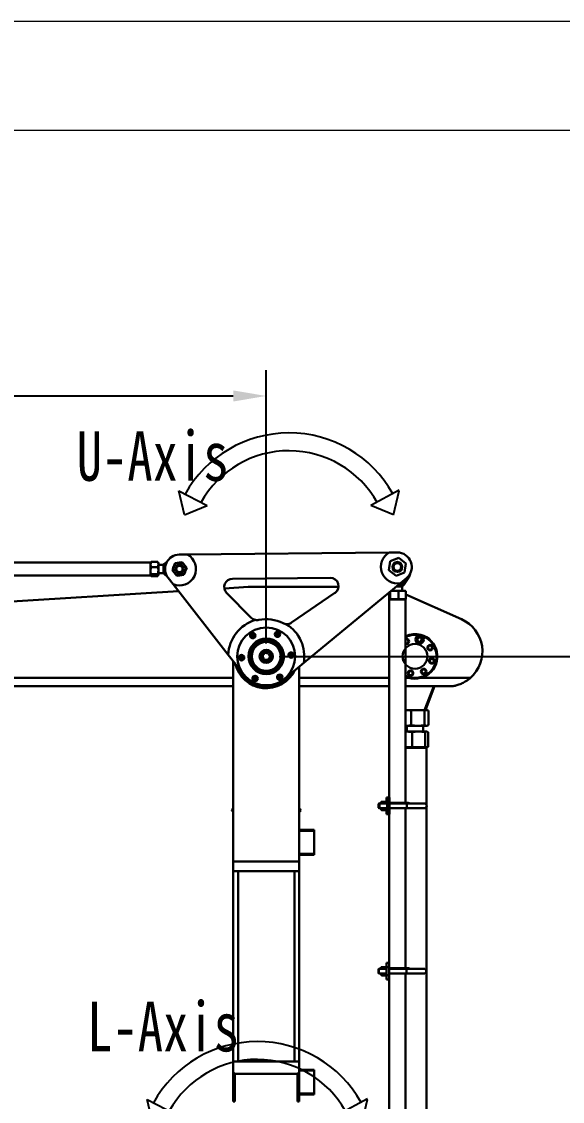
# Model space of a CAD drawing. Header units: millimetres. Extents: x 8 to 22425, y -1213 to 4973.
# Drawn here: x 2036 to 2690, y 3666 to 4973 of the extents above; entities that cross this region are included whole.
import ezdxf

# ---------------------------------------------------------------- set-up
doc = ezdxf.new("R2010")
doc.units = ezdxf.units.MM
doc.header["$PDSIZE"] = -1
doc.layers.add('文字层', color=7, linetype='Continuous', lineweight=25)
doc.styles.get("Standard").update_dxf_attribs({"font": 'hyswlongfangsong.ttf'})
doc.dimstyles.new('ISO-25', dxfattribs={"dimscale": 25, "dimtxt": 3.5, "dimasz": 1.6, "dimexe": 1.25, "dimexo": 0.625, "dimtad": 1, "dimdec": 0, "dimzin": 9, "dimdsep": 46, "dimtxsty": 'Standard', "dimcen": 2.5, "dimadec": 0, "dimazin": 2, "dimtfac": 1, "dimtdec": 0, "dimtofl": 0, "dimtmove": 0, "dimatfit": 3, "dimfxl": 1, "dimarcsym": 0})

# ---------------------------------------------------------------- blocks, each defined once
blk = doc.blocks.new('*D105')
at = {"color": 0, "lineweight": -2, "transparency": 16777216}
for p, q in [((1532.2, 4220.4), (1532.2, 4551.1)), ((2332.2, 4220.4), (2332.2, 4551.1)), ((1572.2, 4519.8), (2292.2, 4519.8))]:
    blk.add_line(p, q, dxfattribs=at)
at = {"color": 0, "transparency": 16777216}
for points in [[(1572.2, 4526.5), (1572.2, 4513.1), (1532.2, 4519.8)], [(2292.2, 4526.5), (2292.2, 4513.1), (2332.2, 4519.8)]]:
    blk.add_solid(points, dxfattribs=at)
at = {"layer": 'Defpoints', "color": 0, "transparency": 16777216}
for p in [(2332.2, 4519.8), (1532.2, 4204.8), (2332.2, 4204.8)]:
    blk.add_point(p, dxfattribs=at)
at = {"color": 0, "transparency": 16777216, "insert": (1932.2, 4579.2), "char_height": 87.5, "attachment_point": 5}
blk.add_mtext('800', dxfattribs=at)
blk = doc.blocks.new('*D106')
at = {"color": 0, "lineweight": -2, "transparency": 16777216}
for p, q in [((2347.9, 4204.8), (3100, 4204.8)), ((3068.7, 4164.8), (3068.7, 3504.8)), ((2347.9, 3464.8), (3100, 3464.8))]:
    blk.add_line(p, q, dxfattribs=at)
at = {"color": 0, "transparency": 16777216}
for points in [[(3062, 4164.8), (3075.4, 4164.8), (3068.7, 4204.8)], [(3062, 3504.8), (3075.4, 3504.8), (3068.7, 3464.8)]]:
    blk.add_solid(points, dxfattribs=at)
at = {"layer": 'Defpoints', "color": 0, "transparency": 16777216}
for p in [(2332.2, 4204.8), (2332.2, 3464.8), (3068.7, 3464.8)]:
    blk.add_point(p, dxfattribs=at)
at = {"color": 0, "transparency": 16777216, "insert": (3009.3, 3684.5), "char_height": 87.5, "attachment_point": 5, "rotation": 90}
blk.add_mtext('740', dxfattribs=at)
blk = doc.blocks.new('222')
for p, q in [((8104.5, 1227.3), (8097.8, 1256.3)), ((8097.8, 1256.3), (8132, 1238.6)), ((8364.4, 1257.1), (8330, 1238.6)), ((8357.5, 1227.3), (8364.2, 1256.3)), ((8104.5, 1227.3), (8132, 1238.6)), ((8357.5, 1227.3), (8330, 1238.6))]:
    blk.add_line(p, q)
for radius, end in [(143.8, 150.9432), (122.2, 150.6282)]:
    blk.add_arc((8231, 1182.6), radius, 29.2015, end)
blk = doc.blocks.new('*D160')
at = {"color": 0, "lineweight": -2, "transparency": 16777216}
for p, q in [((1471.3, 4440.6), (467.1, 4440.6)), ((498.3, 2852.8), (498.3, 4400.6)), ((2323.1, 2812.8), (467.1, 2812.8))]:
    blk.add_line(p, q, dxfattribs=at)
at = {"color": 0, "transparency": 16777216}
for points in [[(491.6, 4400.6), (505, 4400.6), (498.3, 4440.6)], [(491.6, 2852.8), (505, 2852.8), (498.3, 2812.8)]]:
    blk.add_solid(points, dxfattribs=at)
at = {"layer": 'Defpoints', "color": 0, "transparency": 16777216}
for p in [(498.3, 4440.6), (1486.9, 4440.6), (2338.7, 2812.8)]:
    blk.add_point(p, dxfattribs=at)
at = {"color": 0, "transparency": 16777216, "insert": (438.9, 3626.7), "char_height": 87.5, "attachment_point": 5, "rotation": 90}
blk.add_mtext('1628', dxfattribs=at)

msp = doc.modelspace()

# ---------------------------------------------------------------- linework, layer by layer
at = {"color": 0, "linetype": 'Continuous', "lineweight": 0}
msp.add_line((7136.2, 4972.7), (8.2, 4972.7), dxfattribs=at)
at = {"color": 0, "linetype": 'Continuous', "lineweight": 15}
msp.add_line((7004.6, 4841.1), (139.8, 4841.1), dxfattribs=at)
at = {"color": 161, "lineweight": 30, "true_color": 0x67adff}
for p, q in [((2217.3, 4325.4), (2217.2, 4325)), ((2217.2, 4325), (2217.3, 4324.9)), ((2218.3, 4325.9), (2218.5, 4325.7)), ((2218.5, 4325.7), (2218.5, 4325.6)), ((2219.7, 4326.4), (2219.3, 4326.5)), ((2219.7, 4326.3), (2219.7, 4326.4)), ((2236.8, 4328.1), (2227.1, 4328)), ((2481, 4330.4), (2236.8, 4328.1)), ((2490.7, 4330.5), (2481, 4330.4)), ((2492.5, 4323.8), (2482.3, 4319.8)), ((2501.1, 4317), (2492.5, 4323.8)), ((2192.2, 4318.5), (1547.2, 4318.5)), ((2192.2, 4318.5), (2192.2, 4302.5)), ((2192.4, 4318.4), (2192.2, 4318.1)), ((2201.1, 4319), (2192.9, 4319)), ((2201.1, 4312.7), (2192.9, 4312.7)), ((2201.5, 4318.4), (2201.1, 4319)), ((2201.7, 4318.1), (2201.6, 4318.4)), ((2201.7, 4318.1), (2201.7, 4315.8)), ((2201.7, 4315.8), (2201.7, 4308.5)), ((2207.7, 4315.5), (2201.7, 4315.5)), ((2207.7, 4315.5), (2207.7, 4305.5)), ((2207.8, 4315.6), (2207.8, 4305.4)), ((2482.3, 4319.8), (2480.6, 4309)), ((2499.4, 4306.2), (2501.1, 4317)), ((1547.2, 4302.5), (2192.2, 4302.5)), ((2192.2, 4302.9), (2192.4, 4302.6)), ((2192.2, 4302.5), (2192.2, 4302.5)), ((2201.1, 4304.2), (2192.9, 4304.2)), ((2201.1, 4302), (2192.9, 4302)), ((2201.6, 4302.6), (2201.7, 4302.9)), ((2201.7, 4308.5), (2201.7, 4303.1)), ((2207.7, 4305.5), (2201.7, 4305.5)), ((2201.7, 4303.1), (2201.7, 4302.9)), ((2213.5, 4299.7), (2219.4, 4292.1)), ((2291.3, 4298.6), (2409.6, 4299.7)), ((2480.6, 4309), (2489.2, 4302.1)), ((2489.2, 4302.1), (2499.4, 4306.2)), ((2494.5, 4293.3), (2502, 4299.5)), ((2219.4, 4292.1), (2286.3, 4206.7)), ((2281.5, 4287), (2310.5, 4288.8)), ((2310.5, 4288.8), (2419.7, 4288.8)), ((2377.5, 4196.8), (2494.5, 4293.3)), ((2484.8, 4285.3), (2484.8, 4284)), ((2489.9, 4289.5), (2496.8, 4289.5)), ((2490.1, 4289.6), (2496.9, 4289.6)), ((2496.3, 4294.8), (2500.1, 4294.8)), ((2496.5, 4294.9), (2500.3, 4294.9)), ((2496.8, 4289.5), (2496.8, 4284)), ((1537.2, 4241.2), (2226.1, 4283.6)), ((2314, 4251.6), (2284.3, 4281.6)), ((2415.3, 4281.5), (2362.7, 4245.6)), ((2480.8, 4274), (2480.8, 4282)), ((2481.3, 4274), (2480.8, 4273.5)), ((2482, 4274), (2480.8, 4274)), ((2480.8, 4273.5), (2480.8, 4034)), ((2495, 4273.5), (2480.8, 4273.5)), ((2482, 4274), (2482, 4283)), ((2492.1, 4274), (2482, 4274)), ((2487.1, 4284), (2482.6, 4283.5)), ((2483.2, 4284), (2487.1, 4284)), ((2492.1, 4283.5), (2487.1, 4284)), ((2496.5, 4284), (2492.1, 4283.5)), ((2492.1, 4274), (2492.1, 4283.5)), ((2500.9, 4274), (2492.1, 4274)), ((2495, 4273.5), (2500.8, 4273.5)), ((2500.9, 4283.5), (2496.5, 4284)), ((2496.5, 4284), (2500.3, 4284)), ((2500.8, 4273.5), (2500.3, 4274)), ((2500.4, 4283.9), (2500.9, 4283.5)), ((2500.8, 4027.6), (2500.8, 4273.5)), ((2500.9, 4274), (2500.9, 4283.5)), ((2500.9, 4279.7), (2568.5, 4249.6)), ((2343.3, 4222.2), (2343.1, 4221.9)), ((2515.9, 4227.3), (2514.8, 4224.7)), ((2514.8, 4224.7), (2516.6, 4222.4)), ((2518.8, 4227.7), (2515.9, 4227.3)), ((2516.6, 4222.4), (2519.4, 4222.8)), ((2520.5, 4225.4), (2518.8, 4227.7)), ((2519.4, 4222.8), (2520.5, 4225.4)), ((2286.3, 4206.7), (2304.7, 4183.2)), ((2330.5, 4209), (2327.7, 4205.4)), ((2335.1, 4208.4), (2330.5, 4209)), ((2336.8, 4204.1), (2335.1, 4208.4)), ((2292.2, 4199.1), (2292.2, 3956.8)), ((2311.9, 4200.9), (2312.3, 4200.9)), ((2327.7, 4205.4), (2329.4, 4201.2)), ((2329.4, 4201.2), (2334, 4200.5)), ((2334, 4200.5), (2336.8, 4204.1)), ((2354.5, 4177.8), (2377.5, 4196.8)), ((2372.2, 3999.8), (2372.2, 4192.4)), ((1547.2, 4178.8), (2292.2, 4178.8)), ((1591.1, 4168.8), (2292.2, 4168.8)), ((2372.2, 4178.8), (2480.8, 4178.8)), ((2372.2, 4168.8), (2480.8, 4168.8)), ((2500.8, 4178.8), (2505, 4178.8)), ((2500.8, 4168.8), (2557.7, 4168.8)), ((2519.5, 4178.8), (2579.2, 4178.8)), ((2523.7, 4139.8), (2534.8, 4168.8)), ((2535.9, 4168.8), (2524.7, 4139.8)), ((2500.8, 4139.7), (2501.8, 4139.8)), ((2523.7, 4139.8), (2500.8, 4139.8)), ((2507.5, 4139.2), (2515.5, 4139.8)), ((2507.5, 4139.2), (2507.5, 4121.4)), ((2515.5, 4139.8), (2523.5, 4139.2)), ((2523.5, 4139.2), (2525.9, 4139.8)), ((2523.5, 4139.2), (2523.5, 4121.4)), ((2524.7, 4139.8), (2523.7, 4139.8)), ((2525.9, 4139.8), (2524.7, 4139.8)), ((2525.9, 4139.8), (2528.3, 4139.2)), ((2526.5, 4139.8), (2525.9, 4139.8)), ((2527.2, 4139.6), (2526.5, 4139.8)), ((2528.3, 4139.2), (2528.3, 4121.4)), ((2501.8, 4120.8), (2500.8, 4120.9)), ((2501.8, 4120.8), (2500.8, 4120.8)), ((2515.5, 4120.8), (2501.8, 4120.8)), ((2502.2, 4120.8), (2502.2, 4113.8)), ((2515.5, 4120.8), (2507.5, 4121.4)), ((2523.5, 4121.4), (2515.5, 4120.8)), ((2525.9, 4120.8), (2515.5, 4120.8)), ((2522.2, 4113.8), (2522.2, 4120.8)), ((2525.9, 4120.8), (2523.5, 4121.4)), ((2528.3, 4121.4), (2525.9, 4120.8)), ((2526.5, 4120.8), (2525.9, 4120.8)), ((2526.5, 4120.8), (2527.2, 4121)), ((2500.8, 4113.6), (2502.5, 4113.8)), ((2500.8, 4113.8), (2502.5, 4113.8)), ((2516.4, 4113.8), (2502.5, 4113.8)), ((2508.6, 4113.2), (2516.4, 4113.8)), ((2508.6, 4113.2), (2508.6, 4095.4)), ((2516.4, 4113.8), (2524.3, 4113.2)), ((2526.1, 4113.8), (2516.4, 4113.8)), ((2524.3, 4113.2), (2526.1, 4113.8)), ((2524.3, 4113.2), (2524.3, 4095.4)), ((2526.1, 4113.8), (2528, 4113.2)), ((2526.5, 4113.8), (2526.1, 4113.8)), ((2526.9, 4113.7), (2526.5, 4113.8)), ((2528, 4113.2), (2528, 4095.4)), ((2502.5, 4094.8), (2500.8, 4094.9)), ((2502.5, 4094.8), (2500.8, 4094.8)), ((2526.2, 4094.3), (2500.8, 4094.3)), ((2516.4, 4094.8), (2502.5, 4094.8)), ((2516.4, 4094.8), (2508.6, 4095.4)), ((2524.3, 4095.4), (2516.4, 4094.8)), ((2526.1, 4094.8), (2516.4, 4094.8)), ((2526.1, 4094.8), (2524.3, 4095.4)), ((2526.2, 4094.3), (2525.7, 4094.8)), ((2528, 4095.4), (2526.1, 4094.8)), ((2526.5, 4094.8), (2526.1, 4094.8)), ((2526.2, 4024.3), (2526.2, 4094.3)), ((2526.5, 4094.8), (2526.9, 4094.9)), ((2468.7, 4027), (2468.1, 4026.4)), ((2469, 4027), (2468.4, 4026.4)), ((2469, 4027), (2468.7, 4027)), ((2478.4, 4027), (2469, 4027)), ((2470.6, 4027.8), (2469.9, 4027.2)), ((2477.9, 4027.8), (2470.6, 4027.8)), ((2471.8, 4028.3), (2471.3, 4028.7)), ((2477.3, 4029), (2471.7, 4029)), ((2471.7, 4027.8), (2471.8, 4028.3)), ((2477.3, 4028.3), (2471.8, 4028.3)), ((2477.3, 4029), (2477.7, 4028.7)), ((2477.3, 4028.3), (2477.4, 4027.8)), ((2477.7, 4034), (2478.4, 4034)), ((2478.4, 4034), (2481.4, 4034)), ((2478.5, 4029), (2478.5, 4019)), ((2481.5, 4029), (2478.5, 4029)), ((2481.5, 4029), (2481.5, 4019)), ((2490.9, 4027.8), (2481.5, 4027.8)), ((2502.4, 4027), (2481.5, 4027)), ((2490.9, 4027.8), (2490.9, 4027.8)), ((2523.3, 4027), (2502.4, 4027)), ((2526.2, 3575.3), (2526.2, 4023.7)), ((2292.2, 4017.3), (2290.5, 4018.3)), ((2374, 4018.3), (2372.2, 4017.3)), ((2468.1, 4021.6), (2468.7, 4021)), ((2468.4, 4021.6), (2469, 4021)), ((2468.7, 4021), (2469, 4021)), ((2469, 4021), (2478.4, 4021)), ((2477.3, 4018.9), (2471.8, 4018.9)), ((2477.3, 4018.9), (2477.7, 4019.3)), ((2477.7, 4019), (2477.7, 4019.3)), ((2478.4, 4014), (2477.7, 4014)), ((2481.4, 4014), (2478.4, 4014)), ((2478.5, 4019), (2481.5, 4019)), ((2480.8, 4014), (2480.8, 3827.8)), ((2481.5, 4021), (2502.4, 4021)), ((2500.8, 3827.6), (2500.8, 4021)), ((2502.4, 4021), (2523.3, 4021)), ((2372, 3999.8), (2372.2, 3999.8)), ((2372, 3999.8), (2372, 3956.8)), ((2372.2, 3994.8), (2390.2, 3994.8)), ((2372.2, 3993.8), (2372.2, 3994.8)), ((2390.2, 3993.8), (2372.2, 3993.8)), ((2372.2, 3993.8), (2372.2, 3965.8)), ((2390.2, 3994.8), (2390.2, 3993.8)), ((2390.2, 3993.8), (2390.2, 3965.8)), ((2372.2, 3964.8), (2372.2, 3965.8)), ((2372.2, 3965.8), (2390.2, 3965.8)), ((2390.2, 3964.8), (2372.2, 3964.8)), ((2390.2, 3965.8), (2390.2, 3964.8)), ((2292.2, 3956.8), (2372, 3956.8)), ((2292.2, 3944.8), (2292.2, 3956.8)), ((2372, 3944.8), (2372, 3956.8)), ((2372, 3944.8), (2292.2, 3944.8)), ((2292.2, 3944.8), (2292.2, 3714.8)), ((2298.2, 3944.8), (2298.2, 3714.8)), ((2366.2, 3944.8), (2366.2, 3714.8)), ((2372.2, 3944.8), (2372, 3944.8)), ((2372.2, 3944.8), (2372.2, 3714.8)), ((2470.5, 3827.8), (2469.8, 3827.2)), ((2477.8, 3827.8), (2470.5, 3827.8)), ((2470.5, 3827.8), (2470.5, 3827)), ((2471.9, 3828.3), (2471.4, 3828.7)), ((2471.4, 3827.8), (2471.4, 3828.7)), ((2471.8, 3827.8), (2471.9, 3828.3)), ((2477.4, 3829), (2471.9, 3829)), ((2477.4, 3828.3), (2471.9, 3828.3)), ((2477.4, 3829), (2477.8, 3828.7)), ((2477.4, 3828.3), (2477.5, 3827.8)), ((2477.8, 3829), (2477.8, 3834)), ((2477.8, 3834), (2480.8, 3834)), ((2480.8, 3829), (2477.8, 3829)), ((2477.8, 3829), (2477.8, 3819)), ((2480.8, 3834), (2480.8, 3834)), ((2480.8, 3829), (2480.8, 3819)), ((2490.8, 3827.8), (2480.8, 3827.8)), ((2490.8, 3827.8), (2490.8, 3827)), ((2468.5, 3827), (2467.8, 3826.4)), ((2467.8, 3826.4), (2467.8, 3821.6)), ((2467.8, 3821.6), (2468.5, 3821)), ((2477.8, 3827), (2468.5, 3827)), ((2468.5, 3827), (2468.5, 3821)), ((2468.5, 3821), (2477.8, 3821)), ((2469.8, 3827.2), (2469.8, 3827)), ((2477.4, 3818.9), (2471.9, 3818.9)), ((2477.4, 3818.9), (2477.8, 3819.3)), ((2477.8, 3814), (2477.8, 3819)), ((2477.8, 3819), (2480.8, 3819)), ((2480.8, 3824), (2480.8, 3827.3)), ((2480.8, 3827), (2480.8, 3827.3)), ((2501.8, 3827), (2480.8, 3827)), ((2480.8, 3824), (2480.8, 3820.7)), ((2480.8, 3821), (2501.8, 3821)), ((2480.8, 3821), (2480.8, 3614.5)), ((2480.8, 3821), (2480.8, 3820.7)), ((2480.8, 3821), (2480.8, 3820.7)), ((2500.8, 3614.5), (2500.8, 3821)), ((2501.8, 3827), (2501.8, 3821)), ((2480.8, 3814), (2477.8, 3814)), ((2480.8, 3814), (2480.8, 3814)), ((2292.2, 3701.8), (2292.2, 3714.8)), ((2292.2, 3714.8), (2372, 3714.8)), ((2372, 3714.8), (2372, 3701.6)), ((2372, 3714.8), (2372.2, 3714.8)), ((2292.2, 3666.4), (2292.2, 3701.8)), ((2292.2, 3701.8), (2294.2, 3699.8)), ((2294.2, 3699.8), (2294.2, 3666.4)), ((2370.2, 3699.8), (2294.2, 3699.8)), ((2370.2, 3699.8), (2372, 3701.6)), ((2370.2, 3666.4), (2370.2, 3699.8)), ((2372, 3701.6), (2372, 3674.8)), ((2372.2, 3703.8), (2372.2, 3704.8)), ((2372.2, 3704.8), (2390.2, 3704.8)), ((2390.2, 3703.8), (2372.2, 3703.8)), ((2372.2, 3703.8), (2372.2, 3675.8)), ((2390.2, 3704.8), (2390.2, 3703.8)), ((2390.2, 3703.8), (2390.2, 3675.8)), ((2372, 3674.8), (2372.2, 3674.8)), ((2372.2, 3675.8), (2390.2, 3675.8)), ((2372.2, 3674.8), (2372.2, 3675.8)), ((2372.2, 3674.8), (2372.2, 3666.4)), ((2390.2, 3674.8), (2372.2, 3674.8)), ((2390.2, 3675.8), (2390.2, 3674.8)), ((2294.2, 3666.4), (2292.2, 3666.4)), ((2370.2, 3666.4), (2372.2, 3666.4))]:
    msp.add_line(p, q, dxfattribs=at)
at = {"color": 161, "lineweight": 30, "true_color": 0x67adff, "flags": 128}
for points in [[(2217.2, 4325), (2217.3, 4325.1), (2217.6, 4325.2), (2218, 4325.5), (2218.5, 4325.7)], [(2217.3, 4325.4), (2217.4, 4325.4), (2217.6, 4325.5), (2217.9, 4325.7), (2218.3, 4325.9)], [(2218.3, 4325.9), (2218.7, 4326.2), (2219, 4326.3), (2219.2, 4326.5), (2219.3, 4326.5)], [(2218.5, 4325.7), (2218.9, 4326), (2219.3, 4326.2), (2219.6, 4326.4), (2219.7, 4326.4)], [(2487.1, 4284), (2488.2, 4284), (2489.4, 4284), (2490.7, 4284), (2491.9, 4284), (2493.1, 4284), (2494.3, 4284), (2495.5, 4284), (2496.5, 4284)], [(2318, 4231.2), (2316.3, 4230.2), (2313.8, 4228.5)], [(2319.1, 4220.7), (2319.2, 4220.6), (2319.3, 4220.5), (2319.4, 4220.3), (2319.5, 4220.2), (2319.6, 4220.1), (2319.7, 4219.9), (2319.9, 4219.8), (2320, 4219.6)], [(2320.8, 4218.7), (2320.7, 4218.8), (2320.6, 4218.9), (2320.5, 4219), (2320.3, 4219.2), (2320.2, 4219.3), (2320.1, 4219.5), (2320, 4219.6)], [(2320.6, 4221.9), (2320.7, 4221.7), (2320.8, 4221.6), (2320.8, 4221.6)], [(2323.1, 4223.3), (2323.2, 4223.2), (2323.2, 4223), (2323.3, 4222.9), (2323.4, 4222.7), (2323.5, 4222.6), (2323.6, 4222.4), (2323.6, 4222.2), (2323.7, 4222)], [(2324.3, 4220.9), (2324.2, 4221.1), (2324.1, 4221.2), (2324.1, 4221.4), (2324, 4221.5), (2323.9, 4221.7), (2323.8, 4221.9), (2323.7, 4222)], [(2325.9, 4221.4), (2325.8, 4221.6), (2325.8, 4221.6)], [(2327.6, 4224.9), (2327.7, 4224.8), (2327.7, 4224.6), (2327.7, 4224.5), (2327.8, 4224.3), (2327.8, 4224.1), (2327.9, 4223.9), (2327.9, 4223.7), (2327.9, 4223.5)], [(2328.2, 4222.3), (2328.2, 4222.5), (2328.2, 4222.6), (2328.1, 4222.8), (2328.1, 4223), (2328, 4223.2), (2328, 4223.4), (2327.9, 4223.5)], [(2332.4, 4225.4), (2332.4, 4225.3), (2332.4, 4225.1), (2332.4, 4225), (2332.4, 4224.8), (2332.4, 4224.6), (2332.4, 4224.4), (2332.4, 4224.2), (2332.4, 4224)], [(2332.4, 4222.8), (2332.4, 4222.9), (2332.4, 4223.1), (2332.4, 4223.3), (2332.4, 4223.5), (2332.4, 4223.6), (2332.4, 4223.8), (2332.4, 4224)], [(2334.3, 4225.3), (2334.3, 4225.2), (2334.3, 4225), (2334.3, 4225)], [(2336.5, 4222.3), (2336.6, 4222.4), (2336.6, 4222.6), (2336.6, 4222.7), (2336.7, 4222.9), (2336.7, 4223.1), (2336.8, 4223.3), (2336.8, 4223.5)], [(2337.2, 4224.8), (2337.1, 4224.7), (2337.1, 4224.5), (2337, 4224.4), (2337, 4224.2), (2337, 4224), (2336.9, 4223.8), (2336.9, 4223.7), (2336.8, 4223.5)], [(2340.4, 4220.8), (2340.5, 4220.9), (2340.6, 4221.1), (2340.7, 4221.2), (2340.8, 4221.4), (2340.8, 4221.6), (2340.9, 4221.7), (2341, 4221.9)], [(2341.7, 4223.2), (2341.6, 4223), (2341.5, 4222.9), (2341.4, 4222.7), (2341.4, 4222.6), (2341.3, 4222.4), (2341.2, 4222.3), (2341.1, 4222.1), (2341, 4221.9)], [(2343.9, 4218.5), (2344, 4218.6), (2344.1, 4218.7), (2344.2, 4218.9), (2344.4, 4219), (2344.5, 4219.1), (2344.6, 4219.3), (2344.7, 4219.4)], [(2345.6, 4220.5), (2345.5, 4220.4), (2345.4, 4220.3), (2345.3, 4220.1), (2345.2, 4220), (2345.1, 4219.9), (2345, 4219.7), (2344.9, 4219.6), (2344.7, 4219.4)], [(2311.9, 4208.5), (2312.1, 4208.5), (2312.2, 4208.5), (2312.4, 4208.4), (2312.6, 4208.4), (2312.7, 4208.4), (2312.9, 4208.3), (2313.1, 4208.3), (2313.3, 4208.3)], [(2313.3, 4213.1), (2313.5, 4213), (2313.6, 4213), (2313.8, 4212.9), (2313.9, 4212.8), (2314.1, 4212.8), (2314.3, 4212.7), (2314.4, 4212.6), (2314.6, 4212.5)], [(2314.5, 4208), (2314.4, 4208.1), (2314.2, 4208.1), (2314.1, 4208.1), (2313.9, 4208.2), (2313.7, 4208.2), (2313.5, 4208.2), (2313.3, 4208.3)], [(2315.8, 4212), (2315.6, 4212.1), (2315.5, 4212.2), (2315.3, 4212.2), (2315.2, 4212.3), (2315, 4212.4), (2314.8, 4212.5), (2314.6, 4212.5)], [(2315.8, 4217.2), (2315.9, 4217.2), (2316, 4217.1), (2316.1, 4217), (2316.3, 4216.8), (2316.4, 4216.7), (2316.6, 4216.6), (2316.7, 4216.5), (2316.9, 4216.4)], [(2317.9, 4215.6), (2317.8, 4215.7), (2317.6, 4215.8), (2317.5, 4215.9), (2317.3, 4216), (2317.2, 4216.2), (2317, 4216.3), (2316.9, 4216.4)], [(2348.9, 4217), (2348.8, 4216.9), (2348.7, 4216.8), (2348.5, 4216.7), (2348.4, 4216.6), (2348.2, 4216.5), (2348.1, 4216.4), (2347.9, 4216.3), (2347.8, 4216.2)], [(2348.8, 4211.8), (2349, 4211.8), (2349.1, 4211.9), (2349.3, 4212), (2349.4, 4212), (2349.6, 4212.1), (2349.8, 4212.2), (2350, 4212.3)], [(2350, 4215.4), (2349.9, 4215.3), (2349.7, 4215.2), (2349.7, 4215.2)], [(2351.3, 4212.8), (2351.1, 4212.8), (2351, 4212.7), (2350.8, 4212.6), (2350.7, 4212.6), (2350.5, 4212.5), (2350.3, 4212.4), (2350.2, 4212.3), (2350, 4212.3)], [(2350, 4207.8), (2350.1, 4207.8), (2350.3, 4207.8), (2350.5, 4207.8), (2350.7, 4207.9), (2350.8, 4207.9), (2351, 4207.9), (2351.2, 4208)], [(2352.6, 4208.2), (2352.5, 4208.2), (2352.3, 4208.2), (2352.1, 4208.1), (2352, 4208.1), (2351.8, 4208.1), (2351.6, 4208), (2351.4, 4208), (2351.2, 4208)], [(2352.9, 4206.3), (2352.7, 4206.3), (2352.5, 4206.3), (2352.5, 4206.3)], [(2362.2, 4203.9), (2362.2, 4207), (2362, 4208.9)], [(2302.3, 4205.7), (2302.3, 4202.6), (2302.5, 4200.7)], [(2311.6, 4205.7), (2311.7, 4205.7), (2311.9, 4205.6), (2312, 4205.6)], [(2311.6, 4203.7), (2311.8, 4203.7), (2311.9, 4203.7), (2312.1, 4203.8), (2312.3, 4203.8), (2312.4, 4203.8), (2312.6, 4203.8), (2312.8, 4203.8), (2313, 4203.8)], [(2312.4, 4199), (2312.5, 4199), (2312.7, 4199.1), (2312.9, 4199.1), (2313, 4199.2), (2313.2, 4199.2), (2313.4, 4199.3), (2313.6, 4199.3), (2313.8, 4199.4)], [(2314.3, 4203.9), (2314.1, 4203.9), (2314, 4203.9), (2313.8, 4203.8), (2313.6, 4203.8), (2313.4, 4203.8), (2313.2, 4203.8), (2313, 4203.8)], [(2313.4, 4196.3), (2313.5, 4196.4), (2313.7, 4196.4), (2313.7, 4196.5)], [(2315, 4199.7), (2314.8, 4199.7), (2314.7, 4199.7), (2314.5, 4199.6), (2314.3, 4199.6), (2314.1, 4199.5), (2313.9, 4199.5), (2313.8, 4199.4)], [(2314.4, 4205.5), (2314.3, 4205.5), (2314.3, 4205.5)], [(2314.3, 4194.6), (2314.4, 4194.7), (2314.5, 4194.7), (2314.7, 4194.8), (2314.8, 4194.9), (2315, 4195), (2315.2, 4195.1), (2315.3, 4195.2), (2315.5, 4195.3)], [(2316.6, 4195.9), (2316.5, 4195.8), (2316.3, 4195.7), (2316.2, 4195.7), (2316, 4195.6), (2315.8, 4195.5), (2315.7, 4195.4), (2315.5, 4195.3)], [(2347.8, 4195.7), (2347.9, 4195.6), (2348, 4195.5), (2348.2, 4195.4), (2348.3, 4195.3), (2348.5, 4195.2), (2348.7, 4195.1), (2348.8, 4195)], [(2350.1, 4194.3), (2349.9, 4194.4), (2349.8, 4194.5), (2349.6, 4194.5), (2349.5, 4194.6), (2349.3, 4194.7), (2349.2, 4194.8), (2349, 4194.9), (2348.8, 4195)], [(2349.4, 4199.5), (2349.6, 4199.4), (2349.7, 4199.4), (2349.9, 4199.3), (2350.1, 4199.3), (2350.3, 4199.2), (2350.5, 4199.2), (2350.6, 4199.1)], [(2350.2, 4203.6), (2350.3, 4203.6), (2350.5, 4203.6), (2350.7, 4203.6), (2350.9, 4203.5), (2351.1, 4203.5), (2351.3, 4203.5), (2351.4, 4203.5)], [(2352, 4198.7), (2351.9, 4198.7), (2351.7, 4198.8), (2351.5, 4198.8), (2351.4, 4198.9), (2351.2, 4198.9), (2351, 4199), (2350.8, 4199.1), (2350.6, 4199.1)], [(2352.9, 4203.4), (2352.7, 4203.4), (2352.6, 4203.4), (2352.4, 4203.4), (2352.2, 4203.5), (2352, 4203.5), (2351.8, 4203.5), (2351.6, 4203.5), (2351.4, 4203.5)], [(2352.6, 4201.5), (2352.5, 4201.5), (2352.3, 4201.5), (2352.3, 4201.6)], [(2317.1, 4190.7), (2317.2, 4190.8), (2317.3, 4190.9), (2317.5, 4191), (2317.6, 4191.2), (2317.7, 4191.3), (2317.9, 4191.4), (2318, 4191.5), (2318.1, 4191.7)], [(2319.1, 4192.5), (2318.9, 4192.4), (2318.8, 4192.3), (2318.7, 4192.2), (2318.6, 4192.1), (2318.4, 4191.9), (2318.3, 4191.8), (2318.1, 4191.7)], [(2320.8, 4187.6), (2320.8, 4187.7), (2320.9, 4187.9), (2321, 4188), (2321.1, 4188.1), (2321.2, 4188.3), (2321.3, 4188.5), (2321.4, 4188.6), (2321.5, 4188.8)], [(2322.2, 4189.8), (2322.2, 4189.7), (2322.1, 4189.6), (2322, 4189.4), (2321.9, 4189.3), (2321.8, 4189.1), (2321.6, 4188.9), (2321.5, 4188.8)], [(2323.2, 4186.2), (2323.3, 4186.3), (2323.4, 4186.4), (2323.4, 4186.5)], [(2325, 4185.4), (2325.1, 4185.6), (2325.1, 4185.7), (2325.2, 4185.9), (2325.3, 4186), (2325.3, 4186.2), (2325.4, 4186.4), (2325.5, 4186.6), (2325.5, 4186.7)], [(2326, 4187.9), (2325.9, 4187.8), (2325.8, 4187.6), (2325.8, 4187.4), (2325.7, 4187.3), (2325.7, 4187.1), (2325.6, 4186.9), (2325.5, 4186.7)], [(2329.7, 4184.3), (2329.7, 4184.4), (2329.7, 4184.6), (2329.7, 4184.7), (2329.8, 4184.9), (2329.8, 4185.1), (2329.8, 4185.3), (2329.8, 4185.5), (2329.9, 4185.7)], [(2330, 4186.9), (2330, 4186.8), (2330, 4186.6), (2330, 4186.4), (2329.9, 4186.2), (2329.9, 4186.1), (2329.9, 4185.9), (2329.9, 4185.7)], [(2334.2, 4186.9), (2334.2, 4186.7), (2334.2, 4186.6), (2334.2, 4186.4), (2334.3, 4186.2), (2334.3, 4186), (2334.3, 4185.8), (2334.3, 4185.6)], [(2334.5, 4184.2), (2334.5, 4184.4), (2334.4, 4184.5), (2334.4, 4184.7), (2334.4, 4184.9), (2334.4, 4185.1), (2334.4, 4185.3), (2334.4, 4185.4), (2334.3, 4185.6)], [(2337.3, 4184.7), (2337.3, 4184.9), (2337.2, 4185), (2337.2, 4185.1)], [(2338.3, 4187.8), (2338.3, 4187.7), (2338.4, 4187.5), (2338.4, 4187.4), (2338.5, 4187.2), (2338.6, 4187), (2338.6, 4186.8), (2338.7, 4186.6)], [(2339.2, 4185.3), (2339.1, 4185.4), (2339.1, 4185.6), (2339, 4185.8), (2338.9, 4185.9), (2338.9, 4186.1), (2338.8, 4186.3), (2338.8, 4186.5), (2338.7, 4186.6)], [(2342, 4189.7), (2342.1, 4189.5), (2342.2, 4189.4), (2342.3, 4189.2), (2342.4, 4189.1), (2342.5, 4188.9), (2342.6, 4188.8), (2342.7, 4188.6)], [(2343.5, 4187.4), (2343.4, 4187.5), (2343.3, 4187.7), (2343.2, 4187.8), (2343.1, 4188), (2343, 4188.1), (2342.9, 4188.3), (2342.8, 4188.5), (2342.7, 4188.6)], [(2345.2, 4192.3), (2345.3, 4192.2), (2345.5, 4192.1), (2345.6, 4192), (2345.7, 4191.9), (2345.9, 4191.7), (2346, 4191.6), (2346.1, 4191.5)], [(2345.8, 4189.2), (2345.7, 4189.3), (2345.6, 4189.4), (2345.5, 4189.4)], [(2347.2, 4190.5), (2347.1, 4190.6), (2346.9, 4190.7), (2346.8, 4190.8), (2346.7, 4190.9), (2346.6, 4191.1), (2346.4, 4191.2), (2346.3, 4191.3), (2346.1, 4191.5)], [(2346.5, 4178.4), (2348.2, 4179.4), (2350.6, 4181.1)], [(2349, 4192.7), (2348.9, 4192.8), (2348.8, 4192.9), (2348.7, 4192.9)], [(2468.1, 4021.6), (2468.1, 4021.8), (2468.1, 4022.3), (2468.1, 4023.1), (2468.1, 4024), (2468.1, 4024.9), (2468.1, 4025.7), (2468.1, 4026.2), (2468.1, 4026.4), (2468.1, 4026.2), (2468.1, 4025.7), (2468.1, 4024.9), (2468.1, 4024), (2468.1, 4023.1), (2468.1, 4022.3), (2468.1, 4021.8), (2468.1, 4021.6)], [(2468.4, 4026.4), (2468.4, 4026.2), (2468.4, 4025.7), (2468.4, 4024.9), (2468.4, 4024), (2468.4, 4023.1), (2468.4, 4022.3), (2468.4, 4021.8), (2468.4, 4021.6), (2468.4, 4021.8), (2468.4, 4022.3), (2468.4, 4023.1), (2468.4, 4024), (2468.4, 4024.9), (2468.4, 4025.7), (2468.4, 4026.2), (2468.4, 4026.4)], [(2468.7, 4026.7), (2468.7, 4026.8), (2468.7, 4027), (2468.7, 4027)], [(2469, 4027), (2469, 4026.8), (2469.1, 4026.3), (2469.1, 4025.5), (2469.1, 4024.5), (2469.1, 4023.5), (2469.1, 4022.5), (2469.1, 4021.7), (2469, 4021.2), (2469, 4021), (2469, 4021)], [(2469.9, 4027), (2469.9, 4027.2), (2470, 4027), (2470, 4027)], [(2471.3, 4028.7), (2471.3, 4028.7), (2471.3, 4028.7), (2471.3, 4028.6), (2471.3, 4028.4), (2471.3, 4028.1), (2471.3, 4027.8)], [(2478.1, 4027), (2478.1, 4027), (2478.1, 4027.3), (2478.1, 4027.2), (2478.1, 4027)], [(2478.4, 4027), (2478.4, 4027), (2478.4, 4027.3), (2478.4, 4027.2), (2478.4, 4026.7), (2478.4, 4026), (2478.4, 4025.1), (2478.4, 4024)], [(2478.4, 4024), (2478.4, 4022.9), (2478.4, 4022), (2478.4, 4021.2), (2478.4, 4020.8), (2478.4, 4020.7), (2478.4, 4021), (2478.4, 4021)], [(2290.5, 4018.3), (2290.6, 4018.4), (2290.7, 4018.7), (2291, 4019.2), (2291.4, 4019.8), (2291.8, 4020.6), (2292.2, 4021.3)], [(2372.2, 4021.3), (2372.6, 4020.6), (2373.1, 4019.8), (2373.5, 4019.2), (2373.7, 4018.7), (2373.9, 4018.4), (2374, 4018.3)], [(2468.7, 4021), (2468.7, 4021.2), (2468.7, 4021.3)], [(2471.3, 4019.3), (2471.3, 4019.3), (2471.3, 4019.3), (2471.3, 4019.4), (2471.4, 4019.6), (2471.4, 4019.9), (2471.4, 4020.2), (2471.4, 4020.6), (2471.4, 4021)], [(2477.8, 4021), (2477.8, 4020.6), (2477.8, 4020.2), (2477.8, 4019.9), (2477.8, 4019.6), (2477.7, 4019.4), (2477.7, 4019.3), (2477.7, 4019.3), (2477.7, 4019.3)], [(2478, 4021), (2477.9, 4020.8), (2477.9, 4020.7), (2477.9, 4021), (2477.9, 4021)], [(2478.1, 4021), (2478.1, 4020.8), (2478.1, 4020.7), (2478.1, 4021), (2478.1, 4021)], [(2480.8, 3834), (2480.8, 3833.9), (2480.8, 3833.6), (2480.8, 3833.1), (2480.8, 3832.5), (2480.8, 3831.8), (2480.8, 3830.9), (2480.8, 3830), (2480.8, 3829)], [(2471.4, 3819.3), (2471.4, 3819.3), (2471.4, 3819.3), (2471.4, 3819.4), (2471.4, 3819.6), (2471.4, 3819.9), (2471.4, 3820.2), (2471.4, 3820.6), (2471.4, 3821)], [(2480.8, 3819), (2480.8, 3818), (2480.8, 3817.1), (2480.8, 3816.2), (2480.8, 3815.5), (2480.8, 3814.8), (2480.8, 3814.4), (2480.8, 3814.1), (2480.8, 3814)], [(2522.8, 3827), (2522.7, 3827), (2522.1, 3827), (2521.2, 3827), (2520, 3827), (2518.5, 3827), (2516.7, 3827), (2514.6, 3827), (2512.3, 3827), (2509.9, 3827), (2507.3, 3827), (2504.6, 3827), (2501.8, 3827)], [(2501.8, 3821), (2504.6, 3821), (2507.3, 3821), (2509.9, 3821), (2512.3, 3821), (2514.6, 3821), (2516.7, 3821), (2518.5, 3821), (2520, 3821), (2521.2, 3821), (2522.1, 3821), (2522.7, 3821), (2522.8, 3821)]]:
    msp.add_lwpolyline(points, dxfattribs=at)
at = {"color": 161, "lineweight": 30, "true_color": 0x67adff}
for centre, radius in [((2227.2, 4310.5), 5), ((2227.2, 4310.5), 3.8), ((2490.8, 4313), 6), ((2490.8, 4313), 5.05), ((2490.8, 4313), 4.6), ((2332.2, 4204.8), 35), ((2315.9, 4229.9), 3.25), ((2315.9, 4229.9), 2.5), ((2345.8, 4231.5), 3.25), ((2345.8, 4231.5), 2.5), ((2332.2, 4204.8), 21.5), ((2332.2, 4204.8), 18), ((2332.2, 4204.8), 17.5), ((2512.2, 4204.8), 15), ((2517.7, 4225.1), 5), ((2517.7, 4225.1), 4.02), ((2302.3, 4203.2), 3.25), ((2332.2, 4204.8), 8), ((2332.2, 4204.8), 6.43), ((2362.2, 4206.4), 3.25), ((2362.2, 4206.4), 2.5), ((2530.4, 4215.3), 3.3), ((2530.4, 4215.3), 2.5), ((2302.3, 4203.2), 2.5), ((2532.5, 4199.3), 3.3), ((2532.5, 4199.3), 2.5), ((2318.7, 4178), 3.25), ((2318.7, 4178), 2.5), ((2348.6, 4179.6), 3.25), ((2348.6, 4179.6), 2.5), ((2506.8, 4184.5), 3.3), ((2506.8, 4184.5), 2.5), ((2522.7, 4186.6), 3.3), ((2522.7, 4186.6), 2.5)]:
    msp.add_circle(centre, radius, dxfattribs=at)
for centre, radius, start, end in [((2227.2, 4310.5), 17.5, 90.5418, 218.0598), ((2227.2, 4310.5), 20, 247.0148, 61.5867), ((2490.8, 4313), 20, 119.4968, 280.5792), ((2490.8, 4313), 17.5, 309.5342, 90.5418), ((2207.7, 4315.7), 0.2, 270, 316.0601), ((2227.2, 4310.5), 7.62, 157.9097, 217.9097), ((2227.2, 4310.5), 7.62, 97.9097, 157.9097), ((2227.2, 4310.5), 7.62, 37.9097, 97.9097), ((2227.2, 4310.5), 7.62, 337.9097, 37.9097), ((2207.7, 4305.3), 0.2, 43.9399, 90), ((2227.2, 4310.5), 7.62, 217.9097, 277.9097), ((2227.2, 4310.5), 7.62, 277.9097, 337.9097), ((2291.4, 4288.6), 10, 90.5418, 224.8047), ((2409.7, 4289.7), 10, 304.3047, 90.5418), ((2497, 4289.5), 0.2, 134.7155, 179.9998), ((2499.9, 4294.5), 0.289, 357.3399, 60.6292), ((2502, 4296.9), 2.62, 229.8469, 233.9924), ((2332.2, 4204.8), 46, 106.6348, 177.6007), ((2321.1, 4258.6), 10, 224.8047, 258.1986), ((2321.1, 4258.6), 10, 258.1986, 281.668), ((2332.2, 4204.8), 45, 63.1252, 101.668), ((2357.1, 4253.8), 10, 266.5946, 304.3047), ((2551.2, 4210.8), 42.5, 311.1542, 66), ((2332.2, 4204.8), 30, 58.285, 67.8371), ((2357.1, 4253.8), 10, 243.1252, 266.5946), ((2332.2, 4204.8), 46, 349.9933, 58.1584), ((2332.2, 4204.8), 20.7, 46.2265, 226.2265), ((2332.2, 4204.8), 20.7, 226.2265, 46.2265), ((2320, 4219.6), 2.13, 180.0654, 258.1929), ((2320, 4219.6), 2.13, 1.8366, 79.0542), ((2323.7, 4222), 2.13, 166.7321, 244.8596), ((2323.7, 4222), 2.13, 348.5032, 65.7209), ((2439.5, 4267.6), 122.6, 200.7865, 200.956), ((2327.9, 4223.5), 2.12, 153.3987, 231.5263), ((2327.9, 4223.5), 2.13, 335.1699, 52.3875), ((2341, 4226.6), 11.6, 186.6586, 188.4511), ((2332.4, 4224), 2.12, 140.0654, 218.1929), ((2332.4, 4224), 2.13, 321.8366, 39.0542), ((2336.8, 4223.5), 2.13, 126.7321, 204.8596), ((2336.8, 4223.5), 2.13, 308.5032, 25.7209), ((2207.1, 4269.8), 139.5, 340.8176, 340.9666), ((2341, 4221.9), 2.12, 113.3987, 191.5263), ((2341, 4221.9), 2.13, 295.1699, 12.3875), ((2344.7, 4219.4), 2.13, 100.0654, 178.1929), ((2344.7, 4219.4), 2.13, 281.8366, 359.0542), ((2512.2, 4204.8), 27, 75, 114.9708), ((2512.2, 4204.8), 27, 245.0289, 75), ((2512.2, 4204.8), 26, 75, 116.0014), ((2512.2, 4204.8), 26, 243.9983, 75), ((2501.7, 4223), 3.3, 345, 105.7947), ((2501.7, 4223), 2.5, 0, 111.0568), ((2501.7, 4223), 2.5, 248.9429, 0), ((2501.7, 4223), 3.3, 254.205, 345), ((2313.3, 4208.3), 2.13, 220.0654, 298.1929), ((2313.3, 4208.3), 2.13, 41.8366, 119.0542), ((2397.1, 4509.5), 310.9, 254.1764, 254.2432), ((2314.6, 4212.5), 2.13, 206.7321, 284.8596), ((2314.6, 4212.5), 2.13, 28.5032, 105.7209), ((2396.7, 4362.7), 169.3, 240.8474, 240.9702), ((2316.9, 4216.4), 2.12, 193.3987, 271.5263), ((2316.9, 4216.4), 2.13, 15.1699, 92.3875), ((2269, 4166.1), 71.2, 47.3853, 47.6771), ((2347.8, 4216.2), 2.13, 86.7321, 164.8596), ((2368.6, 4196.8), 31, 133.8926, 134.5626), ((2208.4, 4405.4), 235.1, 306.0663, 306.3709), ((2347.8, 4216.2), 2.12, 268.5032, 345.7209), ((2350, 4212.3), 2.12, 73.3987, 151.5263), ((2350, 4212.3), 2.13, 255.1699, 332.3875), ((2351.2, 4208), 2.13, 60.0654, 138.1929), ((2351.2, 4208), 2.13, 241.8366, 319.0542), ((2379.2, 4124.2), 90.9, 107.4331, 107.6615), ((2332.2, 4204.8), 38.5, 193.4398, 334.1542), ((2332.2, 4204.8), 37.5, 197.0203, 330.5737), ((2313, 4203.8), 2.13, 48.6799, 132.3875), ((2313, 4203.8), 2.13, 233.3987, 311.5263), ((2313.8, 4199.4), 2.13, 68.5032, 145.7209), ((2313.8, 4199.4), 2.13, 246.7321, 324.8596), ((2315.5, 4195.3), 2.13, 81.8366, 159.0542), ((2315.5, 4195.3), 2.12, 260.0654, 338.1929), ((2318.1, 4191.7), 2.13, 95.1699, 172.3875), ((2346.1, 4191.5), 2.13, 6.7321, 84.8596), ((2348.8, 4195), 2.12, 201.8366, 279.0542), ((2348.8, 4195), 2.12, 20.0654, 98.1929), ((2350.6, 4199.1), 2.13, 215.1699, 292.3875), ((2350.6, 4199.1), 2.13, 33.3987, 111.5263), ((2351.4, 4203.5), 2.13, 228.5032, 305.7209), ((2351.4, 4203.5), 2.13, 46.7321, 124.8596), ((2421, 4365.8), 182.7, 247.4626, 247.5762), ((2332.2, 4204.8), 37, 199.1351, 328.4589), ((2240.4, 4290.7), 124.1, 307.4642, 307.6317), ((2318.1, 4191.7), 2.13, 273.3987, 351.5263), ((2279.7, 4221.1), 51, 320.666, 321.0732), ((2321.5, 4188.8), 2.12, 108.5032, 185.7208), ((2321.5, 4188.8), 2.13, 286.732, 4.8596), ((2325.5, 4186.7), 2.13, 121.8366, 199.0542), ((2325.5, 4186.7), 2.12, 300.0654, 18.1929), ((2329.9, 4185.7), 2.12, 134.26, 212.3875), ((2145.6, 4225), 186.6, 347.4931, 347.6045), ((2329.9, 4185.7), 2.13, 313.3987, 31.5263), ((2334.3, 4185.6), 2.12, 148.5032, 225.7209), ((2384.7, 4185), 52.1, 180.6294, 181.0279), ((2334.3, 4185.6), 2.13, 326.732, 44.8596), ((2338.7, 4186.6), 2.13, 161.8366, 239.0542), ((2338.7, 4186.6), 2.13, 340.0654, 58.1929), ((2342.7, 4188.6), 2.13, 175.1699, 252.3875), ((2424.2, 4229.7), 93, 207.4556, 207.679), ((2342.7, 4188.6), 2.13, 353.3988, 71.5263), ((2346.1, 4191.5), 2.13, 188.5032, 265.7209), ((2332.2, 4204.8), 30, 238.285, 247.8371), ((2453.1, 4027), 17.5, 359.8503, 2.4363), ((2442.8, 4027.7), 28.5, 0.2045, 1.9708), ((2640.5, 4030.2), 162.8, 178.6719, 180.432), ((2444.2, 4027.6), 33.5, 0.3368, 1.8385), ((2315.7, 4030.2), 162.8, 359.568, 1.3281), ((2323, 4030.2), 158.5, 359.5442, 1.3519), ((2468.7, 4026.9), 22.3, 0.1275, 2.1585), ((2373.9, 4024), 128.5, 358.6624, 1.3376), ((2523.3, 4024), 3, 269.9998, 89.9998), ((2537.4, 4021.1), 66.1, 180.0638, 181.5089), ((2637.1, 4017.7), 159.4, 179.5496, 181.3465), ((2315.7, 4017.8), 162.8, 358.6719, 0.432), ((2322, 4017.7), 159.4, 358.6534, 0.4504), ((2522.8, 3824), 3, 269.9998, 89.9998)]:
    msp.add_arc(centre, radius, start, end, dxfattribs=at)
for points, knots in [([(2192.2, 4315.8), (2192.2, 4315.9), (2192.3, 4317), (2192.6, 4318), (2192.9, 4319)], [0, 0, 0, 0, 0.0702, 1, 1, 1, 1]), ([(2192.9, 4312.7), (2192.7, 4313.2), (2192.3, 4314.2), (2192.3, 4315.3), (2192.2, 4315.8)], [0, 0, 0, 0, 0.495462, 1, 1, 1, 1]), ([(2192.2, 4308.5), (2192.2, 4308.8), (2192.3, 4310.2), (2192.6, 4311.6), (2192.9, 4312.7)], [0, 0, 0, 0, 0.235082, 1, 1, 1, 1]), ([(2192.9, 4319), (2192.7, 4318.8), (2192.5, 4318.6), (2192.4, 4318.4), (2192.4, 4318.4)], [0, 0, 0, 0, 0.888016, 1, 1, 1, 1]), ([(2201.1, 4319), (2201.3, 4318.5), (2201.6, 4317.4), (2201.7, 4316.4), (2201.7, 4315.8)], [0, 0, 0, 0, 0.4955038, 1, 1, 1, 1]), ([(2201.7, 4315.8), (2201.7, 4315.8), (2201.7, 4314.7), (2201.4, 4313.7), (2201.1, 4312.7)], [0, 0, 0, 0, 0.070269, 1, 1, 1, 1]), ([(2201.1, 4312.7), (2201.3, 4311.6), (2201.7, 4310.2), (2201.7, 4308.8), (2201.7, 4308.5)], [0, 0, 0, 0, 0.764922, 1, 1, 1, 1]), ([(2212.5, 4319.6), (2212.4, 4319.5), (2210.6, 4318.4), (2209.2, 4316.9), (2207.8, 4315.6)], [0, 0, 0, 0, 0.085215, 1, 1, 1, 1]), ([(2211.1, 4304.1), (2210.8, 4304.6), (2210, 4305.9), (2209.3, 4308.4), (2209.1, 4311.2), (2209.6, 4313.8), (2210.3, 4315.8), (2210.9, 4316.8), (2211.1, 4317.1)], [0, 0, 0, 0, 0.137155, 0.356902, 0.555099, 0.716827, 0.899405, 1, 1, 1, 1]), ([(2220.2, 4313.4), (2220.1, 4313), (2219.5, 4311.7), (2218.9, 4310.3), (2218.5, 4309.3)], [0, 0, 0, 0, 0.235064, 1, 1, 1, 1]), ([(2221.8, 4317.4), (2221.7, 4317.1), (2221.2, 4315.8), (2220.6, 4314.4), (2220.2, 4313.4)], [0, 0, 0, 0, 0.215096, 1, 1, 1, 1]), ([(2226.2, 4318), (2226.1, 4318), (2224.6, 4317.8), (2223.2, 4317.6), (2221.8, 4317.4)], [0, 0, 0, 0, 0.070269, 1, 1, 1, 1]), ([(2230.5, 4318.6), (2229.8, 4318.5), (2228.4, 4318.3), (2226.9, 4318.1), (2226.2, 4318)], [0, 0, 0, 0, 0.495455, 1, 1, 1, 1]), ([(2233.3, 4315.2), (2233.2, 4315.3), (2232.3, 4316.4), (2231.4, 4317.6), (2230.5, 4318.6)], [0, 0, 0, 0, 0.070239, 1, 1, 1, 1]), ([(2236, 4311.7), (2235.5, 4312.3), (2234.6, 4313.4), (2233.7, 4314.6), (2233.3, 4315.2)], [0, 0, 0, 0, 0.49543, 1, 1, 1, 1]), ([(2234.3, 4307.6), (2234.7, 4308.7), (2235.3, 4310.1), (2235.8, 4311.4), (2236, 4311.7)], [0, 0, 0, 0, 0.784889, 1, 1, 1, 1]), ([(2192.9, 4304.2), (2192.8, 4304.5), (2192.4, 4305.9), (2192.3, 4307.3), (2192.2, 4308.5)], [0, 0, 0, 0, 0.215087, 1, 1, 1, 1]), ([(2192.2, 4303.1), (2192.2, 4303.1), (2192.3, 4303.5), (2192.6, 4303.9), (2192.9, 4304.2)], [0, 0, 0, 0, 0.0702238, 1, 1, 1, 1]), ([(2192.9, 4302), (2192.7, 4302.2), (2192.3, 4302.6), (2192.3, 4302.9), (2192.2, 4303.1)], [0, 0, 0, 0, 0.495447, 1, 1, 1, 1]), ([(2201.7, 4308.5), (2201.7, 4307.3), (2201.5, 4305.9), (2201.1, 4304.5), (2201.1, 4304.2)], [0, 0, 0, 0, 0.784911, 1, 1, 1, 1]), ([(2201.1, 4304.2), (2201.3, 4304), (2201.6, 4303.7), (2201.7, 4303.3), (2201.7, 4303.1)], [0, 0, 0, 0, 0.495455, 1, 1, 1, 1]), ([(2201.7, 4303.1), (2201.7, 4303.1), (2201.7, 4302.7), (2201.4, 4302.4), (2201.1, 4302)], [0, 0, 0, 0, 0.070223, 1, 1, 1, 1]), ([(2212.4, 4301.5), (2212.1, 4301.7), (2210.4, 4302.8), (2209, 4304.3), (2207.8, 4305.4)], [0, 0, 0, 0, 0.18921, 1, 1, 1, 1]), ([(2218.5, 4309.3), (2219, 4308.7), (2219.9, 4307.6), (2220.8, 4306.4), (2221.2, 4305.8)], [0, 0, 0, 0, 0.495462, 1, 1, 1, 1]), ([(2221.2, 4305.8), (2221.3, 4305.7), (2222.2, 4304.6), (2223.1, 4303.4), (2223.9, 4302.3)], [0, 0, 0, 0, 0.070239, 1, 1, 1, 1]), ([(2223.9, 4302.3), (2224.6, 4302.4), (2226.1, 4302.6), (2227.5, 4302.8), (2228.3, 4302.9)], [0, 0, 0, 0, 0.4955075, 1, 1, 1, 1]), ([(2228.3, 4302.9), (2228.4, 4303), (2229.9, 4303.2), (2231.3, 4303.4), (2232.6, 4303.6)], [0, 0, 0, 0, 0.070171, 1, 1, 1, 1]), ([(2232.6, 4303.6), (2233.1, 4304.6), (2233.6, 4305.9), (2234.2, 4307.3), (2234.3, 4307.6)], [0, 0, 0, 0, 0.764912, 1, 1, 1, 1]), ([(2506.8, 4306.1), (2506.6, 4305.2), (2505.9, 4302.7), (2503.9, 4298.6), (2500.9, 4293.9), (2498.2, 4291.1), (2496.9, 4289.6)], [0, 0, 0, 0, 0.141909, 0.397665, 0.700888, 1, 1, 1, 1]), ([(2504.9, 4302.7), (2504.8, 4302.5), (2504.5, 4301.6), (2503.7, 4300.1), (2502.6, 4298.2), (2501.5, 4296.5), (2500.7, 4295.5), (2500.3, 4294.9)], [0, 0, 0, 0, 0.058168, 0.326111, 0.570623, 0.783377, 1, 1, 1, 1]), ([(2505.3, 4303.2), (2505.2, 4302.9), (2504.9, 4302.2), (2504, 4300.3), (2502.6, 4297.7), (2501.2, 4295.7), (2500.5, 4294.8)], [0, 0, 0, 0, 0.085586, 0.243343, 0.655633, 1, 1, 1, 1]), ([(2500.2, 4294.5), (2499.4, 4294), (2497.8, 4292.9), (2495.1, 4291.8), (2493.1, 4291.3), (2492.2, 4291.3), (2492.1, 4291.3)], [0, 0, 0, 0, 0.367244, 0.690914, 0.976444, 1, 1, 1, 1]), ([(2500.1, 4294.8), (2499.2, 4294.2), (2497.7, 4293.2), (2495.1, 4292.1), (2493.3, 4291.8), (2492.5, 4291.6)], [0, 0, 0, 0, 0.38516, 0.723352, 1, 1, 1, 1]), ([(2500.3, 4294.9), (2500.3, 4294.9), (2500.2, 4294.9), (2500.1, 4294.8), (2500.1, 4294.8)], [0, 0, 0, 0, 0.544864, 1, 1, 1, 1]), ([(2500.5, 4294.8), (2500.4, 4294.8), (2500.3, 4294.6), (2500.2, 4294.6), (2500.2, 4294.5)], [0, 0, 0, 0, 0.5481028, 1, 1, 1, 1]), ([(2579.2, 4178.8), (2578.2, 4177.9), (2576.2, 4176.3), (2572.4, 4173.8), (2567.9, 4171.6), (2563.8, 4170.1), (2560.9, 4169.4), (2559.3, 4169), (2558.3, 4168.9), (2557.8, 4168.8), (2557.8, 4168.8), (2557.7, 4168.8)], [0, 0, 0, 0, 0.144887, 0.293624, 0.509891, 0.732284, 0.826331, 0.889725, 0.953478, 0.978849, 1, 1, 1, 1]), ([(2501.8, 4139.8), (2503.3, 4139.7), (2505.2, 4139.6), (2507.1, 4139.3), (2507.5, 4139.2)], [0, 0, 0, 0, 0.77495, 1, 1, 1, 1]), ([(2507.5, 4121.4), (2507.1, 4121.3), (2505.2, 4120.9), (2503.3, 4120.8), (2501.8, 4120.8)], [0, 0, 0, 0, 0.22505, 1, 1, 1, 1]), ([(2502.5, 4113.8), (2504.1, 4113.7), (2506.1, 4113.6), (2508.1, 4113.3), (2508.6, 4113.2)], [0, 0, 0, 0, 0.774995, 1, 1, 1, 1]), ([(2508.6, 4095.4), (2508.1, 4095.3), (2506.1, 4094.9), (2504.1, 4094.8), (2502.5, 4094.8)], [0, 0, 0, 0, 0.225005, 1, 1, 1, 1]), ([(2471.3, 4028.7), (2471.3, 4028.7), (2471.3, 4028.8), (2471.6, 4028.9), (2471.7, 4029)], [0, 0, 0, 0, 0.070245, 1, 1, 1, 1]), ([(2477.7, 4028.7), (2477.7, 4028.6), (2477.7, 4028.5), (2477.5, 4028.4), (2477.3, 4028.3)], [0, 0, 0, 0, 0.070074, 1, 1, 1, 1]), ([(2505.8, 4027), (2505.7, 4027.1), (2505.4, 4027.2), (2505.1, 4027.3), (2504.8, 4027.4), (2504.4, 4027.4), (2503.9, 4027.5), (2503.1, 4027.6), (2502, 4027.6), (2500.6, 4027.7), (2499, 4027.7), (2497.2, 4027.7), (2495.3, 4027.8), (2493.3, 4027.8), (2491.9, 4027.8), (2491.1, 4027.8), (2490.9, 4027.8)], [0, 0, 0, 0, 0.023429, 0.048872, 0.078408, 0.120672, 0.193526, 0.294008, 0.390555, 0.492377, 0.592236, 0.691313, 0.79001, 0.88855, 0.981801, 1, 1, 1, 1]), ([(2471.3, 4019.3), (2471.3, 4019.3), (2471.3, 4019.2), (2471.6, 4019.1), (2471.8, 4018.9)], [0, 0, 0, 0, 0.07026, 1, 1, 1, 1]), ([(2471.8, 4018.9), (2471.6, 4019.5), (2471.4, 4020.2), (2471.4, 4020.9), (2471.4, 4021.1)], [0, 0, 0, 0, 0.769071, 1, 1, 1, 1]), ([(2477.8, 4021.1), (2477.8, 4020.9), (2477.7, 4020.2), (2477.5, 4019.5), (2477.3, 4018.9)], [0, 0, 0, 0, 0.23094, 1, 1, 1, 1]), ([(2471.4, 3828.7), (2471.4, 3828.7), (2471.4, 3828.8), (2471.7, 3828.9), (2471.9, 3829)], [0, 0, 0, 0, 0.070236, 1, 1, 1, 1]), ([(2477.8, 3828.7), (2477.8, 3828.6), (2477.8, 3828.5), (2477.6, 3828.4), (2477.4, 3828.3)], [0, 0, 0, 0, 0.070236, 1, 1, 1, 1]), ([(2505.8, 3827), (2505.8, 3827), (2505.7, 3827.1), (2505.4, 3827.2), (2505, 3827.3), (2504.7, 3827.4), (2504.3, 3827.5), (2503.8, 3827.5), (2502.9, 3827.6), (2501.7, 3827.6), (2500.2, 3827.7), (2498.6, 3827.7), (2496.7, 3827.7), (2494.8, 3827.8), (2492.8, 3827.8), (2491.5, 3827.8), (2490.8, 3827.8)], [0, 0, 0, 0, 0.000777, 0.02735, 0.052596, 0.083811, 0.128728, 0.2107, 0.30995, 0.415829, 0.516483, 0.615556, 0.71401, 0.812156, 0.910149, 1, 1, 1, 1]), ([(2471.9, 3818.9), (2471.7, 3819.5), (2471.5, 3820.2), (2471.4, 3820.9), (2471.4, 3821.1)], [0, 0, 0, 0, 0.769009, 1, 1, 1, 1]), ([(2471.4, 3819.3), (2471.4, 3819.3), (2471.4, 3819.2), (2471.7, 3819.1), (2471.9, 3818.9)], [0, 0, 0, 0, 0.070251, 1, 1, 1, 1]), ([(2477.8, 3821.1), (2477.8, 3820.9), (2477.8, 3820.2), (2477.6, 3819.5), (2477.4, 3818.9)], [0, 0, 0, 0, 0.2309, 1, 1, 1, 1])]:
    msp.add_open_spline(points, degree=3, knots=knots, dxfattribs=at)

# ---------------------------------------------------------------- block references
for p in [(-5871.2, 3148.7), (-5909.6, 2412.4)]:
    msp.add_blockref('222', p, dxfattribs=at)

# ---------------------------------------------------------------- texts
at = {"layer": '文字层', "linetype": 'Continuous', "lineweight": 15, "char_height": 60, "attachment_point": 1}
for s, insert in [('U-Axis', (2102.9, 4477.2)), ('L-Axis', (2115.5, 3787))]:
    msp.add_mtext(s, dxfattribs=dict(at, insert=insert))

# ---------------------------------------------------------------- dimensions: what is measured, and where the dimension line sits
dim = msp.add_linear_dim(base=(2332.2, 4519.8), p1=(1532.2, 4204.8), p2=(2332.2, 4204.8), dimstyle='ISO-25')
dim.commit()
dim.dimension.update_dxf_attribs({"geometry": '*D105', "text_midpoint": (1932.2, 4579.2)})
dim = msp.add_linear_dim(base=(498.3, 4440.6), p1=(2338.7, 2812.8), p2=(1486.9, 4440.6), angle=90, dimstyle='ISO-25')
dim.commit()
dim.dimension.update_dxf_attribs({"geometry": '*D160', "text_midpoint": (438.9, 3626.7)})
dim = msp.add_linear_dim(base=(3068.7, 3464.8), p1=(2332.2, 4204.8), p2=(2332.2, 3464.8), angle=270, dimstyle='ISO-25')
dim.commit()
dim.dimension.update_dxf_attribs({"geometry": '*D106', "text_midpoint": (3068.7, 3684.5), "dimtype": 161})

doc.saveas('drawing.dxf')
